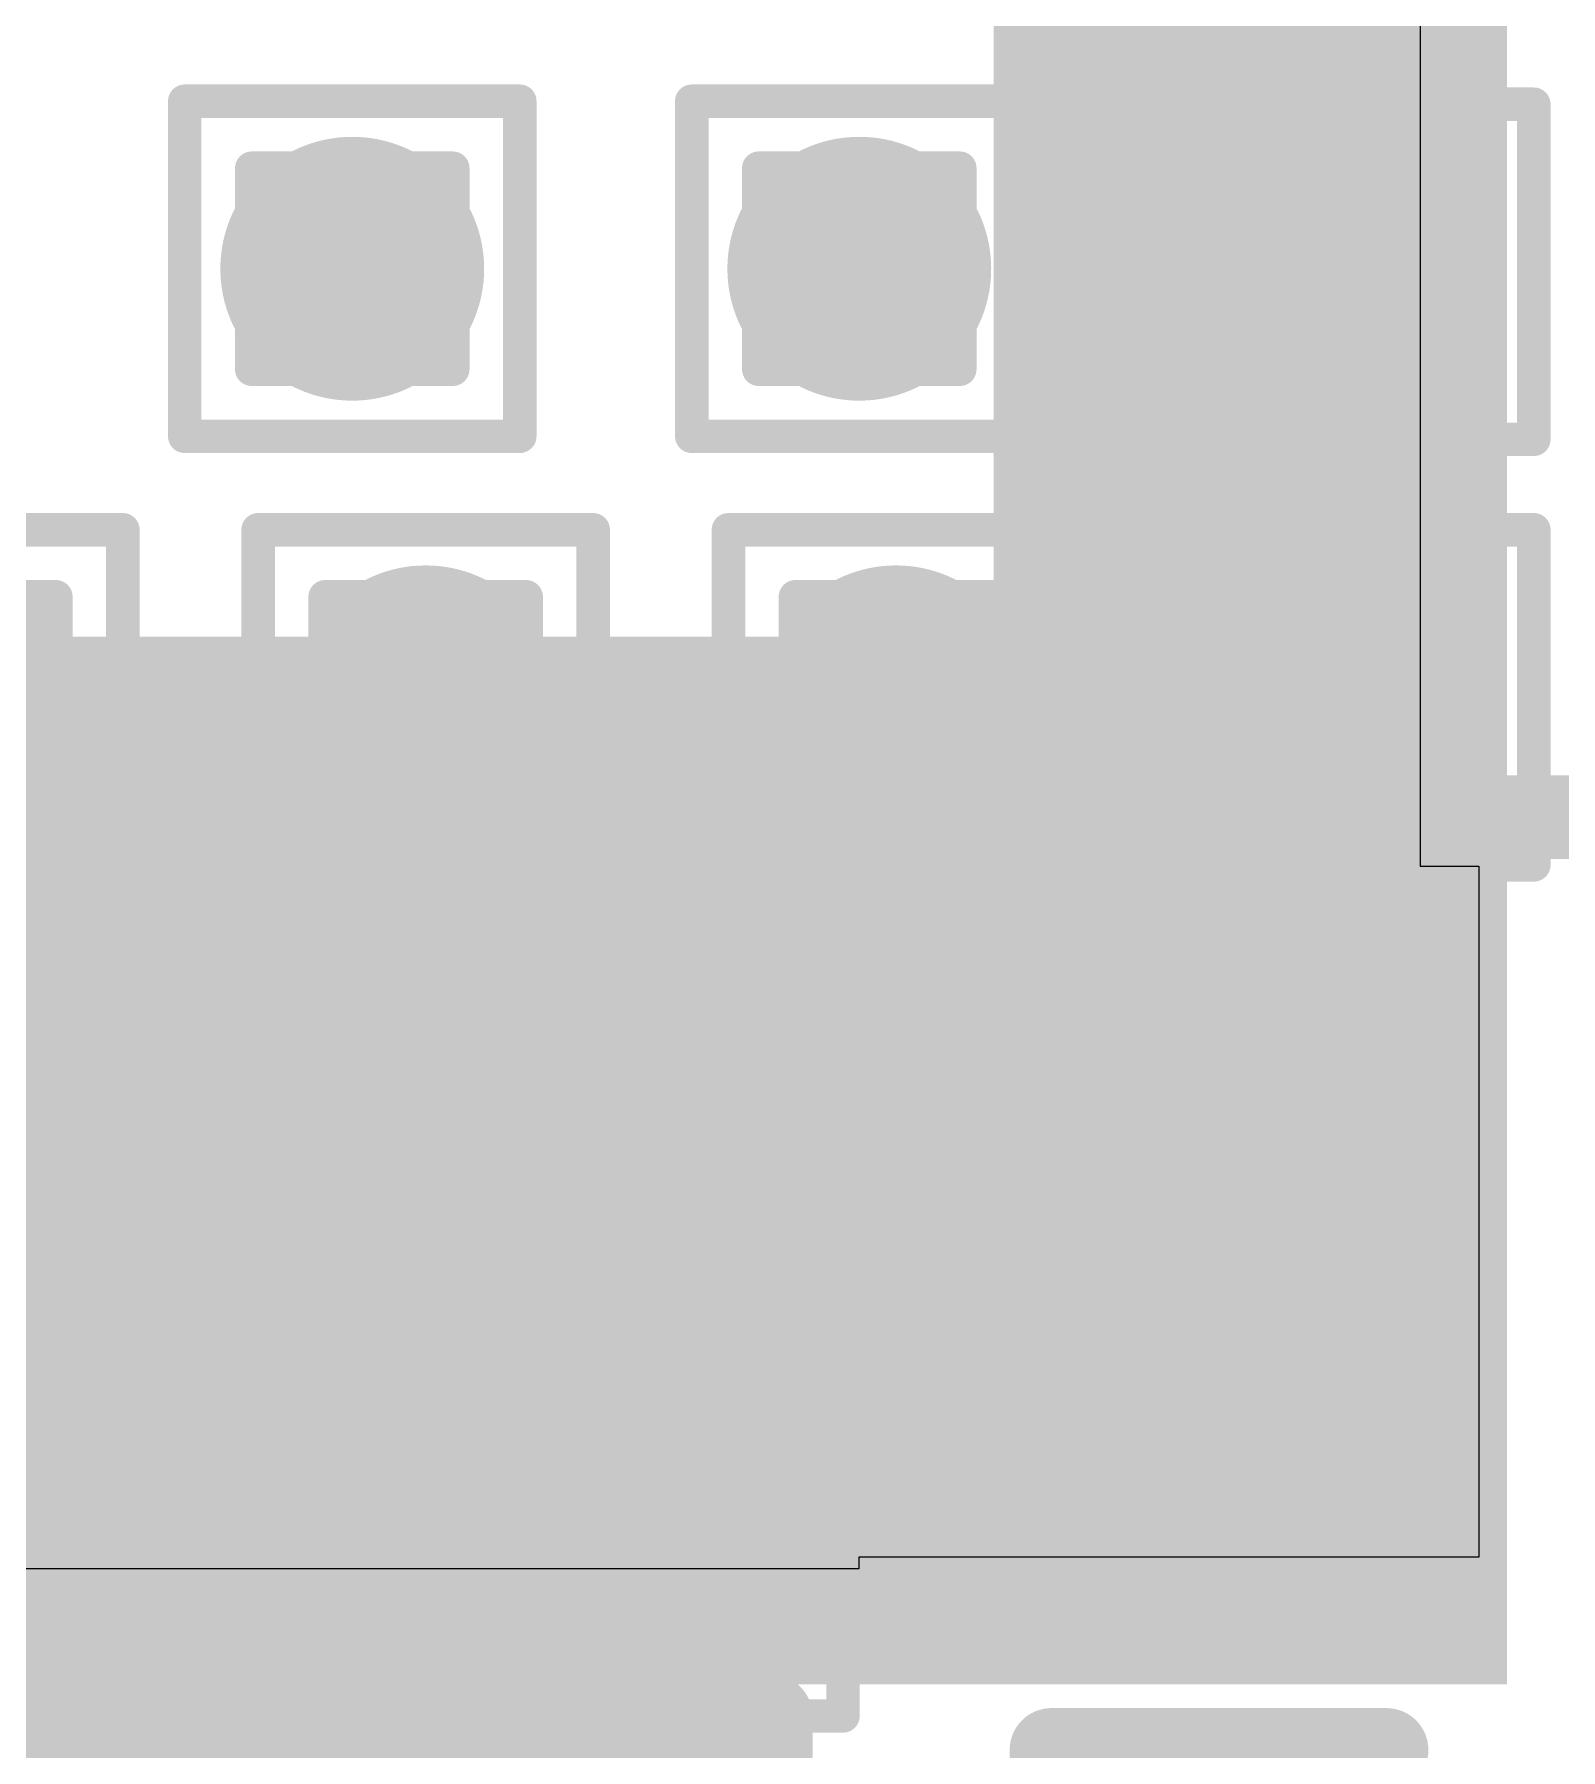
# Model space of a CAD drawing. Header units: inches. Extents: x -12 to 5357, y -8 to 5291.
# Drawn here: x 40.525 to 42.84, y 32.583 to 35.183 of the extents above; entities that cross this region are included whole.
import ezdxf

# ---------------------------------------------------------------- set-up
doc = ezdxf.new("R2010")
doc.units = ezdxf.units.IN
for name, color, linetype in [('Bottom Layer', 5, 'Continuous'), ('Drill Drawing', 1, 'Continuous'), ('Ground', 16, 'Continuous'), ('Power', 76, 'Continuous'), ('Top Layer', 1, 'Continuous'), ('Top Overlay', 2, 'Continuous'), ('Top Paste', 8, 'Continuous'), ('Top Solder', 216, 'Continuous'), ('Via Holes', 16, 'Continuous')]:
    doc.layers.add(name, color=color, linetype=linetype)

# ---------------------------------------------------------------- blocks, each defined once
blk = doc.blocks.new('IND_0402_64')
at = {"layer": 'Top Layer'}
for points in [[(-0.55, 0.3), (-0.15, 0.3), (-0.15, -0.3), (-0.55, -0.3)], [(0.15, 0.3), (0.55, 0.3), (0.55, -0.3), (0.15, -0.3)]]:
    blk.add_hatch(color=1, dxfattribs=at).paths.add_polyline_path(points)
at = {"layer": 'Top Paste'}
for points in [[(-0.55, 0.3), (-0.15, 0.3), (-0.15, -0.3), (-0.55, -0.3)], [(0.15, 0.3), (0.55, 0.3), (0.55, -0.3), (0.15, -0.3)]]:
    blk.add_hatch(color=8, dxfattribs=at).paths.add_polyline_path(points)
at = {"layer": 'Top Solder'}
for points in [[(-0.6516, 0.4016), (-0.0484, 0.4016), (-0.0484, -0.4016), (-0.6516, -0.4016)], [(0.0484, 0.4016), (0.6516, 0.4016), (0.6516, -0.4016), (0.0484, -0.4016)]]:
    blk.add_hatch(color=216, dxfattribs=at).paths.add_polyline_path(points)
at = {"layer": 'Top Overlay'}
for points in [[(-0.7112, -0.4572, 0.127, 0.127, 0), (-0.7112, 0.4572, 0.127, 0.127, 0)], [(-0.7112, 0.4572, 0.127, 0.127, 0), (-0.3048, 0.4572, 0.127, 0.127, 0)], [(-0.3048, 0.4572, 0.127, 0.127, 0), (0.7112, 0.4572, 0.127, 0.127, 0)], [(0.7112, -0.4572, 0.127, 0.127, 0), (0.7112, 0.4572, 0.127, 0.127, 0)], [(-0.7112, -0.4572, 0.127, 0.127, 0), (-0.3048, -0.4572, 0.127, 0.127, 0)], [(-0.3048, -0.4572, 0.127, 0.127, 0), (0.7112, -0.4572, 0.127, 0.127, 0)]]:
    blk.add_lwpolyline(points, format="xyseb", dxfattribs=at)
for points in [[(-0.7429, 0.4572, 0.0635, 0.0635, 1), (-0.6794, 0.4572, 0.0635, 0.0635, 1)], [(-0.7429, 0.4572, 0.0635, 0.0635, 1), (-0.6794, 0.4572, 0.0635, 0.0635, 1)], [(-0.3366, 0.4572, 0.0635, 0.0635, 1), (-0.2731, 0.4572, 0.0635, 0.0635, 1)], [(-0.3366, 0.4572, 0.0635, 0.0635, 1), (-0.2731, 0.4572, 0.0635, 0.0635, 1)], [(0.6794, 0.4572, 0.0635, 0.0635, 1), (0.7429, 0.4572, 0.0635, 0.0635, 1)], [(0.6794, 0.4572, 0.0635, 0.0635, 1), (0.7429, 0.4572, 0.0635, 0.0635, 1)], [(-0.7429, -0.4572, 0.0635, 0.0635, 1), (-0.6794, -0.4572, 0.0635, 0.0635, 1)], [(-0.7429, -0.4572, 0.0635, 0.0635, 1), (-0.6794, -0.4572, 0.0635, 0.0635, 1)], [(-0.3366, -0.4572, 0.0635, 0.0635, 1), (-0.2731, -0.4572, 0.0635, 0.0635, 1)], [(-0.3366, -0.4572, 0.0635, 0.0635, 1), (-0.2731, -0.4572, 0.0635, 0.0635, 1)], [(0.6794, -0.4572, 0.0635, 0.0635, 1), (0.7429, -0.4572, 0.0635, 0.0635, 1)], [(0.6794, -0.4572, 0.0635, 0.0635, 1), (0.7429, -0.4572, 0.0635, 0.0635, 1)]]:
    blk.add_lwpolyline(points, format="xyseb", close=True, dxfattribs=at)
blk = doc.blocks.new('C___0402_92')
at = {"layer": 'Top Layer'}
for points in [[(-0.6985, -0.3175), (-0.6985, 0.3175), (-0.2413, 0.3175), (-0.2413, -0.3175)], [(0.2413, -0.3175), (0.2413, 0.3175), (0.6985, 0.3175), (0.6985, -0.3175)]]:
    blk.add_hatch(color=1, dxfattribs=at).paths.add_polyline_path(points)
at = {"layer": 'Top Paste'}
for points in [[(-0.6985, -0.3175), (-0.6985, 0.3175), (-0.2413, 0.3175), (-0.2413, -0.3175)], [(0.2413, -0.3175), (0.2413, 0.3175), (0.6985, 0.3175), (0.6985, -0.3175)]]:
    blk.add_hatch(color=8, dxfattribs=at).paths.add_polyline_path(points)
at = {"layer": 'Top Solder'}
for points in [[(-0.7585, -0.3775), (-0.7585, 0.3775), (-0.1813, 0.3775), (-0.1813, -0.3775)], [(0.1813, -0.3775), (0.1813, 0.3775), (0.7585, 0.3775), (0.7585, -0.3775)]]:
    blk.add_hatch(color=216, dxfattribs=at).paths.add_polyline_path(points)
at = {"layer": 'Top Overlay'}
for points in [[(-0.7874, -0.4064, 0.127, 0.127, 0), (-0.7874, 0.4064, 0.127, 0.127, 0)], [(-0.7874, 0.4064, 0.127, 0.127, 0), (-0.2794, 0.4064, 0.127, 0.127, 0)], [(0.2794, 0.4064, 0.127, 0.127, 0), (0.7874, 0.4064, 0.127, 0.127, 0)], [(0.7874, -0.4064, 0.127, 0.127, 0), (0.7874, 0.4064, 0.127, 0.127, 0)], [(-0.7874, -0.4064, 0.127, 0.127, 0), (-0.2794, -0.4064, 0.127, 0.127, 0)], [(0.2794, -0.4064, 0.127, 0.127, 0), (0.7874, -0.4064, 0.127, 0.127, 0)]]:
    blk.add_lwpolyline(points, format="xyseb", dxfattribs=at)
for points in [[(-0.8191, 0.4064, 0.0635, 0.0635, 1), (-0.7556, 0.4064, 0.0635, 0.0635, 1)], [(-0.8191, 0.4064, 0.0635, 0.0635, 1), (-0.7556, 0.4064, 0.0635, 0.0635, 1)], [(-0.3111, 0.4064, 0.0635, 0.0635, 1), (-0.2477, 0.4064, 0.0635, 0.0635, 1)], [(0.2477, 0.4064, 0.0635, 0.0635, 1), (0.3111, 0.4064, 0.0635, 0.0635, 1)], [(0.7556, 0.4064, 0.0635, 0.0635, 1), (0.8191, 0.4064, 0.0635, 0.0635, 1)], [(0.7556, 0.4064, 0.0635, 0.0635, 1), (0.8191, 0.4064, 0.0635, 0.0635, 1)], [(-0.8191, -0.4064, 0.0635, 0.0635, 1), (-0.7556, -0.4064, 0.0635, 0.0635, 1)], [(-0.8191, -0.4064, 0.0635, 0.0635, 1), (-0.7556, -0.4064, 0.0635, 0.0635, 1)], [(-0.3111, -0.4064, 0.0635, 0.0635, 1), (-0.2477, -0.4064, 0.0635, 0.0635, 1)], [(0.2477, -0.4064, 0.0635, 0.0635, 1), (0.3111, -0.4064, 0.0635, 0.0635, 1)], [(0.7556, -0.4064, 0.0635, 0.0635, 1), (0.8191, -0.4064, 0.0635, 0.0635, 1)], [(0.7556, -0.4064, 0.0635, 0.0635, 1), (0.8191, -0.4064, 0.0635, 0.0635, 1)]]:
    blk.add_lwpolyline(points, format="xyseb", close=True, dxfattribs=at)
blk = doc.blocks.new('C___0402_96')
at = {"layer": 'Top Layer'}
for points in [[(-0.6985, -0.3175), (-0.6985, 0.3175), (-0.2413, 0.3175), (-0.2413, -0.3175)], [(0.2413, -0.3175), (0.2413, 0.3175), (0.6985, 0.3175), (0.6985, -0.3175)]]:
    blk.add_hatch(color=1, dxfattribs=at).paths.add_polyline_path(points)
at = {"layer": 'Top Paste'}
for points in [[(-0.6985, -0.3175), (-0.6985, 0.3175), (-0.2413, 0.3175), (-0.2413, -0.3175)], [(0.2413, -0.3175), (0.2413, 0.3175), (0.6985, 0.3175), (0.6985, -0.3175)]]:
    blk.add_hatch(color=8, dxfattribs=at).paths.add_polyline_path(points)
at = {"layer": 'Top Solder'}
for points in [[(-0.7585, -0.3775), (-0.7585, 0.3775), (-0.1813, 0.3775), (-0.1813, -0.3775)], [(0.1813, -0.3775), (0.1813, 0.3775), (0.7585, 0.3775), (0.7585, -0.3775)]]:
    blk.add_hatch(color=216, dxfattribs=at).paths.add_polyline_path(points)
at = {"layer": 'Top Overlay'}
for points in [[(-0.7874, -0.4064, 0.127, 0.127, 0), (-0.7874, 0.4064, 0.127, 0.127, 0)], [(-0.7874, 0.4064, 0.127, 0.127, 0), (-0.2794, 0.4064, 0.127, 0.127, 0)], [(0.2794, 0.4064, 0.127, 0.127, 0), (0.7874, 0.4064, 0.127, 0.127, 0)], [(0.7874, -0.4064, 0.127, 0.127, 0), (0.7874, 0.4064, 0.127, 0.127, 0)], [(-0.7874, -0.4064, 0.127, 0.127, 0), (-0.2794, -0.4064, 0.127, 0.127, 0)], [(0.2794, -0.4064, 0.127, 0.127, 0), (0.7874, -0.4064, 0.127, 0.127, 0)]]:
    blk.add_lwpolyline(points, format="xyseb", dxfattribs=at)
for points in [[(-0.8191, 0.4064, 0.0635, 0.0635, 1), (-0.7556, 0.4064, 0.0635, 0.0635, 1)], [(-0.8191, 0.4064, 0.0635, 0.0635, 1), (-0.7556, 0.4064, 0.0635, 0.0635, 1)], [(-0.3111, 0.4064, 0.0635, 0.0635, 1), (-0.2477, 0.4064, 0.0635, 0.0635, 1)], [(0.2477, 0.4064, 0.0635, 0.0635, 1), (0.3112, 0.4064, 0.0635, 0.0635, 1)], [(0.7556, 0.4064, 0.0635, 0.0635, 1), (0.8191, 0.4064, 0.0635, 0.0635, 1)], [(0.7556, 0.4064, 0.0635, 0.0635, 1), (0.8191, 0.4064, 0.0635, 0.0635, 1)], [(-0.8191, -0.4064, 0.0635, 0.0635, 1), (-0.7556, -0.4064, 0.0635, 0.0635, 1)], [(-0.8191, -0.4064, 0.0635, 0.0635, 1), (-0.7556, -0.4064, 0.0635, 0.0635, 1)], [(-0.3111, -0.4064, 0.0635, 0.0635, 1), (-0.2477, -0.4064, 0.0635, 0.0635, 1)], [(0.2477, -0.4064, 0.0635, 0.0635, 1), (0.3112, -0.4064, 0.0635, 0.0635, 1)], [(0.7556, -0.4064, 0.0635, 0.0635, 1), (0.8191, -0.4064, 0.0635, 0.0635, 1)], [(0.7556, -0.4064, 0.0635, 0.0635, 1), (0.8191, -0.4064, 0.0635, 0.0635, 1)]]:
    blk.add_lwpolyline(points, format="xyseb", close=True, dxfattribs=at)

msp = doc.modelspace()

# ---------------------------------------------------------------- hatches: boundary and pattern name
at = {"layer": 'Bottom Layer'}
h = msp.add_hatch(color=5, dxfattribs=at)
edge = h.paths.add_edge_path()
edge.add_arc((41.0074, 34.828), 0.2, 0, 360)
h = msp.add_hatch(color=5, dxfattribs=at)
edge = h.paths.add_edge_path()
edge.add_arc((41.7762, 34.828), 0.2, 0, 360)
h = msp.add_hatch(color=5, dxfattribs=at)
edge = h.paths.add_edge_path()
edge.add_arc((42.545, 34.8234), 0.2, 0, 360)
h = msp.add_hatch(color=5, dxfattribs=at)
edge = h.paths.add_edge_path()
edge.add_arc((40.4056, 34.1782), 0.2, 0, 360)
h = msp.add_hatch(color=5, dxfattribs=at)
edge = h.paths.add_edge_path()
edge.add_arc((41.1187, 34.1782), 0.2, 0, 360)
h = msp.add_hatch(color=5, dxfattribs=at)
edge = h.paths.add_edge_path()
edge.add_arc((41.8318, 34.1782), 0.2, 0, 360)
h = msp.add_hatch(color=5, dxfattribs=at)
edge = h.paths.add_edge_path()
edge.add_arc((42.545, 34.1782), 0.2, 0, 360)
h = msp.add_hatch(color=5, dxfattribs=at)
edge = h.paths.add_edge_path()
edge.add_arc((40.8657, 33.5377), 0.2, 0, 360)
h = msp.add_hatch(color=5, dxfattribs=at)
edge = h.paths.add_edge_path()
edge.add_arc((41.6531, 33.5377), 0.2, 0, 360)
h = msp.add_hatch(color=5, dxfattribs=at)
edge = h.paths.add_edge_path()
edge.add_arc((40.8524, 32.8879), 0.2, 0, 360)
h = msp.add_hatch(color=5, dxfattribs=at)
edge = h.paths.add_edge_path()
edge.add_arc((41.4975, 32.8879), 0.2, 0, 360)
at = {"layer": 'Ground'}
h = msp.add_hatch(color=16, dxfattribs=at)
edge = h.paths.add_edge_path()
edge.add_arc((41.0074, 34.828), 0.2, 0, 360)
h = msp.add_hatch(color=16, dxfattribs=at)
edge = h.paths.add_edge_path()
edge.add_arc((41.7762, 34.828), 0.2, 0, 360)
h = msp.add_hatch(color=16, dxfattribs=at)
edge = h.paths.add_edge_path()
edge.add_arc((42.545, 34.8234), 0.2, 0, 360)
h = msp.add_hatch(color=16, dxfattribs=at)
edge = h.paths.add_edge_path()
edge.add_arc((40.4056, 34.1782), 0.2, 0, 360)
h = msp.add_hatch(color=16, dxfattribs=at)
edge = h.paths.add_edge_path()
edge.add_arc((41.1187, 34.1782), 0.2, 0, 360)
h = msp.add_hatch(color=16, dxfattribs=at)
edge = h.paths.add_edge_path()
edge.add_arc((41.8318, 34.1782), 0.2, 0, 360)
h = msp.add_hatch(color=16, dxfattribs=at)
edge = h.paths.add_edge_path()
edge.add_arc((42.545, 34.1782), 0.2, 0, 360)
h = msp.add_hatch(color=16, dxfattribs=at)
edge = h.paths.add_edge_path()
edge.add_arc((40.8657, 33.5377), 0.2, 0, 360)
h = msp.add_hatch(color=16, dxfattribs=at)
edge = h.paths.add_edge_path()
edge.add_arc((41.6531, 33.5377), 0.2, 0, 360)
h = msp.add_hatch(color=16, dxfattribs=at)
edge = h.paths.add_edge_path()
edge.add_arc((40.8524, 32.8879), 0.2, 0, 360)
h = msp.add_hatch(color=16, dxfattribs=at)
edge = h.paths.add_edge_path()
edge.add_arc((41.4975, 32.8879), 0.2, 0, 360)
at = {"layer": 'Power'}
h = msp.add_hatch(color=76, dxfattribs=at)
edge = h.paths.add_edge_path()
edge.add_arc((41.0074, 34.828), 0.2, 0, 360)
h = msp.add_hatch(color=76, dxfattribs=at)
edge = h.paths.add_edge_path()
edge.add_arc((41.7762, 34.828), 0.2, 0, 360)
h = msp.add_hatch(color=76, dxfattribs=at)
edge = h.paths.add_edge_path()
edge.add_arc((42.545, 34.8234), 0.2, 0, 360)
h = msp.add_hatch(color=76, dxfattribs=at)
edge = h.paths.add_edge_path()
edge.add_arc((40.4056, 34.1782), 0.2, 0, 360)
h = msp.add_hatch(color=76, dxfattribs=at)
edge = h.paths.add_edge_path()
edge.add_arc((41.1187, 34.1782), 0.2, 0, 360)
h = msp.add_hatch(color=76, dxfattribs=at)
edge = h.paths.add_edge_path()
edge.add_arc((41.8318, 34.1782), 0.2, 0, 360)
h = msp.add_hatch(color=76, dxfattribs=at)
edge = h.paths.add_edge_path()
edge.add_arc((42.545, 34.1782), 0.2, 0, 360)
h = msp.add_hatch(color=76, dxfattribs=at)
edge = h.paths.add_edge_path()
edge.add_arc((40.8657, 33.5377), 0.2, 0, 360)
h = msp.add_hatch(color=76, dxfattribs=at)
edge = h.paths.add_edge_path()
edge.add_arc((41.6531, 33.5377), 0.2, 0, 360)
h = msp.add_hatch(color=76, dxfattribs=at)
edge = h.paths.add_edge_path()
edge.add_arc((40.8524, 32.8879), 0.2, 0, 360)
h = msp.add_hatch(color=76, dxfattribs=at)
edge = h.paths.add_edge_path()
edge.add_arc((41.4975, 32.8879), 0.2, 0, 360)
at = {"layer": 'Top Layer'}
for points in [[(41.9798, 32.8744), (42.7584, 32.8744), (42.7584, 36.2785), (41.9798, 36.2785)], [(39.0837, 32.6818), (42.7584, 32.6818), (42.7584, 34.2703), (39.0837, 34.2703)]]:
    msp.add_hatch(color=1, dxfattribs=at).paths.add_polyline_path(points)
h = msp.add_hatch(color=1, dxfattribs=at)
edge = h.paths.add_edge_path()
edge.add_arc((41.0074, 34.828), 0.2, 0, 360)
h = msp.add_hatch(color=1, dxfattribs=at)
edge = h.paths.add_edge_path()
edge.add_arc((41.7762, 34.828), 0.2, 0, 360)
h = msp.add_hatch(color=1, dxfattribs=at)
edge = h.paths.add_edge_path()
edge.add_arc((42.545, 34.8234), 0.2, 0, 360)
h = msp.add_hatch(color=1, dxfattribs=at)
edge = h.paths.add_edge_path()
edge.add_arc((40.4056, 34.1782), 0.2, 0, 360)
h = msp.add_hatch(color=1, dxfattribs=at)
edge = h.paths.add_edge_path()
edge.add_arc((41.1187, 34.1782), 0.2, 0, 360)
h = msp.add_hatch(color=1, dxfattribs=at)
edge = h.paths.add_edge_path()
edge.add_arc((41.8318, 34.1782), 0.2, 0, 360)
h = msp.add_hatch(color=1, dxfattribs=at)
edge = h.paths.add_edge_path()
edge.add_arc((42.545, 34.1782), 0.2, 0, 360)
h = msp.add_hatch(color=1, dxfattribs=at)
edge = h.paths.add_edge_path()
edge.add_arc((40.8657, 33.5377), 0.2, 0, 360)
h = msp.add_hatch(color=1, dxfattribs=at)
edge = h.paths.add_edge_path()
edge.add_arc((41.6531, 33.5377), 0.2, 0, 360)
h = msp.add_hatch(color=1, dxfattribs=at)
edge = h.paths.add_edge_path()
edge.add_arc((40.8524, 32.8879), 0.2, 0, 360)
h = msp.add_hatch(color=1, dxfattribs=at)
edge = h.paths.add_edge_path()
edge.add_arc((41.4975, 32.8879), 0.2, 0, 360)
at = {"layer": 'Via Holes'}
h = msp.add_hatch(color=7, dxfattribs=at)
edge = h.paths.add_edge_path()
edge.add_arc((41.0074, 34.828), 0.1, 0, 360)
h = msp.add_hatch(color=7, dxfattribs=at)
edge = h.paths.add_edge_path()
edge.add_arc((41.7762, 34.828), 0.1, 0, 360)
h = msp.add_hatch(color=7, dxfattribs=at)
edge = h.paths.add_edge_path()
edge.add_arc((42.545, 34.8234), 0.1, 0, 360)
h = msp.add_hatch(color=7, dxfattribs=at)
edge = h.paths.add_edge_path()
edge.add_arc((41.1187, 34.1782), 0.1, 0, 360)
h = msp.add_hatch(color=7, dxfattribs=at)
edge = h.paths.add_edge_path()
edge.add_arc((41.8318, 34.1782), 0.1, 0, 360)
h = msp.add_hatch(color=7, dxfattribs=at)
edge = h.paths.add_edge_path()
edge.add_arc((42.545, 34.1782), 0.1, 0, 360)
h = msp.add_hatch(color=7, dxfattribs=at)
edge = h.paths.add_edge_path()
edge.add_arc((40.8657, 33.5377), 0.1, 0, 360)
h = msp.add_hatch(color=7, dxfattribs=at)
edge = h.paths.add_edge_path()
edge.add_arc((41.6531, 33.5377), 0.1, 0, 360)
h = msp.add_hatch(color=7, dxfattribs=at)
edge = h.paths.add_edge_path()
edge.add_arc((40.8524, 32.8879), 0.1, 0, 360)
h = msp.add_hatch(color=7, dxfattribs=at)
edge = h.paths.add_edge_path()
edge.add_arc((41.4975, 32.8879), 0.1, 0, 360)

# ---------------------------------------------------------------- linework, layer by layer
at = {"layer": 'Drill Drawing'}
for points in [[(40.7534, 35.082, 0.0508, 0.0508, 0), (41.2614, 35.082, 0.0508, 0.0508, 0)], [(40.7534, 34.574, 0.0508, 0.0508, 0), (40.7534, 35.082, 0.0508, 0.0508, 0)], [(41.2614, 34.574, 0.0508, 0.0508, 0), (41.2614, 35.082, 0.0508, 0.0508, 0)], [(41.5222, 35.082, 0.0508, 0.0508, 0), (42.0302, 35.082, 0.0508, 0.0508, 0)], [(41.5222, 34.574, 0.0508, 0.0508, 0), (41.5222, 35.082, 0.0508, 0.0508, 0)], [(42.0302, 34.574, 0.0508, 0.0508, 0), (42.0302, 35.082, 0.0508, 0.0508, 0)], [(42.291, 35.0774, 0.0508, 0.0508, 0), (42.799, 35.0774, 0.0508, 0.0508, 0)], [(42.291, 34.5694, 0.0508, 0.0508, 0), (42.291, 35.0774, 0.0508, 0.0508, 0)], [(42.799, 34.5694, 0.0508, 0.0508, 0), (42.799, 35.0774, 0.0508, 0.0508, 0)], [(40.855, 34.9804, 0.0508, 0.0508, 0), (41.1598, 34.9804, 0.0508, 0.0508, 0)], [(40.855, 34.6756, 0.0508, 0.0508, 0), (40.855, 34.9804, 0.0508, 0.0508, 0)], [(41.1598, 34.6756, 0.0508, 0.0508, 0), (41.1598, 34.9804, 0.0508, 0.0508, 0)], [(41.6238, 34.9804, 0.0508, 0.0508, 0), (41.9286, 34.9804, 0.0508, 0.0508, 0)], [(41.6238, 34.6756, 0.0508, 0.0508, 0), (41.6238, 34.9804, 0.0508, 0.0508, 0)], [(41.9286, 34.6756, 0.0508, 0.0508, 0), (41.9286, 34.9804, 0.0508, 0.0508, 0)], [(42.3926, 34.9758, 0.0508, 0.0508, 0), (42.6974, 34.9758, 0.0508, 0.0508, 0)], [(42.3926, 34.671, 0.0508, 0.0508, 0), (42.3926, 34.9758, 0.0508, 0.0508, 0)], [(42.6974, 34.671, 0.0508, 0.0508, 0), (42.6974, 34.9758, 0.0508, 0.0508, 0)], [(40.855, 34.6756, 0.0508, 0.0508, 0), (41.1598, 34.6756, 0.0508, 0.0508, 0)], [(41.6238, 34.6756, 0.0508, 0.0508, 0), (41.9286, 34.6756, 0.0508, 0.0508, 0)], [(42.3926, 34.671, 0.0508, 0.0508, 0), (42.6974, 34.671, 0.0508, 0.0508, 0)], [(40.7534, 34.574, 0.0508, 0.0508, 0), (41.2614, 34.574, 0.0508, 0.0508, 0)], [(41.5222, 34.574, 0.0508, 0.0508, 0), (42.0302, 34.574, 0.0508, 0.0508, 0)], [(42.291, 34.5694, 0.0508, 0.0508, 0), (42.799, 34.5694, 0.0508, 0.0508, 0)], [(40.1516, 34.4322, 0.0508, 0.0508, 0), (40.6596, 34.4322, 0.0508, 0.0508, 0)], [(40.6596, 33.9242, 0.0508, 0.0508, 0), (40.6596, 34.4322, 0.0508, 0.0508, 0)], [(40.8647, 34.4322, 0.0508, 0.0508, 0), (41.3727, 34.4322, 0.0508, 0.0508, 0)], [(40.8647, 33.9242, 0.0508, 0.0508, 0), (40.8647, 34.4322, 0.0508, 0.0508, 0)], [(41.3727, 33.9242, 0.0508, 0.0508, 0), (41.3727, 34.4322, 0.0508, 0.0508, 0)], [(41.5778, 34.4322, 0.0508, 0.0508, 0), (42.0858, 34.4322, 0.0508, 0.0508, 0)], [(41.5778, 33.9242, 0.0508, 0.0508, 0), (41.5778, 34.4322, 0.0508, 0.0508, 0)], [(42.0858, 33.9242, 0.0508, 0.0508, 0), (42.0858, 34.4322, 0.0508, 0.0508, 0)], [(42.291, 34.4322, 0.0508, 0.0508, 0), (42.799, 34.4322, 0.0508, 0.0508, 0)], [(42.291, 33.9242, 0.0508, 0.0508, 0), (42.291, 34.4322, 0.0508, 0.0508, 0)], [(42.799, 33.9242, 0.0508, 0.0508, 0), (42.799, 34.4322, 0.0508, 0.0508, 0)], [(40.2532, 34.3306, 0.0508, 0.0508, 0), (40.558, 34.3306, 0.0508, 0.0508, 0)], [(40.558, 34.0258, 0.0508, 0.0508, 0), (40.558, 34.3306, 0.0508, 0.0508, 0)], [(40.9663, 34.3306, 0.0508, 0.0508, 0), (41.2711, 34.3306, 0.0508, 0.0508, 0)], [(40.9663, 34.0258, 0.0508, 0.0508, 0), (40.9663, 34.3306, 0.0508, 0.0508, 0)], [(41.2711, 34.0258, 0.0508, 0.0508, 0), (41.2711, 34.3306, 0.0508, 0.0508, 0)], [(41.6794, 34.3306, 0.0508, 0.0508, 0), (41.9842, 34.3306, 0.0508, 0.0508, 0)], [(41.6794, 34.0258, 0.0508, 0.0508, 0), (41.6794, 34.3306, 0.0508, 0.0508, 0)], [(41.9842, 34.0258, 0.0508, 0.0508, 0), (41.9842, 34.3306, 0.0508, 0.0508, 0)], [(42.3926, 34.3306, 0.0508, 0.0508, 0), (42.6974, 34.3306, 0.0508, 0.0508, 0)], [(42.3926, 34.0258, 0.0508, 0.0508, 0), (42.3926, 34.3306, 0.0508, 0.0508, 0)], [(42.6974, 34.0258, 0.0508, 0.0508, 0), (42.6974, 34.3306, 0.0508, 0.0508, 0)], [(40.2532, 34.0258, 0.0508, 0.0508, 0), (40.558, 34.0258, 0.0508, 0.0508, 0)], [(40.9663, 34.0258, 0.0508, 0.0508, 0), (41.2711, 34.0258, 0.0508, 0.0508, 0)], [(41.6794, 34.0258, 0.0508, 0.0508, 0), (41.9842, 34.0258, 0.0508, 0.0508, 0)], [(42.3926, 34.0258, 0.0508, 0.0508, 0), (42.6974, 34.0258, 0.0508, 0.0508, 0)], [(40.1516, 33.9242, 0.0508, 0.0508, 0), (40.6596, 33.9242, 0.0508, 0.0508, 0)], [(40.8647, 33.9242, 0.0508, 0.0508, 0), (41.3727, 33.9242, 0.0508, 0.0508, 0)], [(41.5778, 33.9242, 0.0508, 0.0508, 0), (42.0858, 33.9242, 0.0508, 0.0508, 0)], [(42.291, 33.9242, 0.0508, 0.0508, 0), (42.799, 33.9242, 0.0508, 0.0508, 0)], [(40.6117, 33.7917, 0.0508, 0.0508, 0), (41.1197, 33.7917, 0.0508, 0.0508, 0)], [(40.6117, 33.2837, 0.0508, 0.0508, 0), (40.6117, 33.7917, 0.0508, 0.0508, 0)], [(41.1197, 33.2837, 0.0508, 0.0508, 0), (41.1197, 33.7917, 0.0508, 0.0508, 0)], [(41.3991, 33.7917, 0.0508, 0.0508, 0), (41.9071, 33.7917, 0.0508, 0.0508, 0)], [(41.3991, 33.2837, 0.0508, 0.0508, 0), (41.3991, 33.7917, 0.0508, 0.0508, 0)], [(41.9071, 33.2837, 0.0508, 0.0508, 0), (41.9071, 33.7917, 0.0508, 0.0508, 0)], [(40.7133, 33.6901, 0.0508, 0.0508, 0), (41.0181, 33.6901, 0.0508, 0.0508, 0)], [(40.7133, 33.3853, 0.0508, 0.0508, 0), (40.7133, 33.6901, 0.0508, 0.0508, 0)], [(41.0181, 33.3853, 0.0508, 0.0508, 0), (41.0181, 33.6901, 0.0508, 0.0508, 0)], [(41.5007, 33.6901, 0.0508, 0.0508, 0), (41.8055, 33.6901, 0.0508, 0.0508, 0)], [(41.5007, 33.3853, 0.0508, 0.0508, 0), (41.5007, 33.6901, 0.0508, 0.0508, 0)], [(41.8055, 33.3853, 0.0508, 0.0508, 0), (41.8055, 33.6901, 0.0508, 0.0508, 0)], [(40.7133, 33.3853, 0.0508, 0.0508, 0), (41.0181, 33.3853, 0.0508, 0.0508, 0)], [(41.5007, 33.3853, 0.0508, 0.0508, 0), (41.8055, 33.3853, 0.0508, 0.0508, 0)], [(40.6117, 33.2837, 0.0508, 0.0508, 0), (41.1197, 33.2837, 0.0508, 0.0508, 0)], [(41.3991, 33.2837, 0.0508, 0.0508, 0), (41.9071, 33.2837, 0.0508, 0.0508, 0)], [(40.5984, 33.1419, 0.0508, 0.0508, 0), (41.1064, 33.1419, 0.0508, 0.0508, 0)], [(40.5984, 32.6339, 0.0508, 0.0508, 0), (40.5984, 33.1419, 0.0508, 0.0508, 0)], [(41.1064, 32.6339, 0.0508, 0.0508, 0), (41.1064, 33.1419, 0.0508, 0.0508, 0)], [(41.2435, 33.1419, 0.0508, 0.0508, 0), (41.7515, 33.1419, 0.0508, 0.0508, 0)], [(41.2435, 32.6339, 0.0508, 0.0508, 0), (41.2435, 33.1419, 0.0508, 0.0508, 0)], [(41.7515, 32.6339, 0.0508, 0.0508, 0), (41.7515, 33.1419, 0.0508, 0.0508, 0)], [(40.7, 33.0403, 0.0508, 0.0508, 0), (41.0048, 33.0403, 0.0508, 0.0508, 0)], [(40.7, 32.7355, 0.0508, 0.0508, 0), (40.7, 33.0403, 0.0508, 0.0508, 0)], [(41.0048, 32.7355, 0.0508, 0.0508, 0), (41.0048, 33.0403, 0.0508, 0.0508, 0)], [(41.3451, 33.0403, 0.0508, 0.0508, 0), (41.6499, 33.0403, 0.0508, 0.0508, 0)], [(41.3451, 32.7355, 0.0508, 0.0508, 0), (41.3451, 33.0403, 0.0508, 0.0508, 0)], [(41.6499, 32.7355, 0.0508, 0.0508, 0), (41.6499, 33.0403, 0.0508, 0.0508, 0)], [(40.7, 32.7355, 0.0508, 0.0508, 0), (41.0048, 32.7355, 0.0508, 0.0508, 0)], [(41.3451, 32.7355, 0.0508, 0.0508, 0), (41.6499, 32.7355, 0.0508, 0.0508, 0)], [(40.5984, 32.6339, 0.0508, 0.0508, 0), (41.1064, 32.6339, 0.0508, 0.0508, 0)], [(41.2435, 32.6339, 0.0508, 0.0508, 0), (41.7515, 32.6339, 0.0508, 0.0508, 0)]]:
    msp.add_lwpolyline(points, format="xyseb", dxfattribs=at)
for points in [[(40.7407, 35.082, 0.0254, 0.0254, 1), (40.7661, 35.082, 0.0254, 0.0254, 1)], [(40.7407, 35.082, 0.0254, 0.0254, 1), (40.7661, 35.082, 0.0254, 0.0254, 1)], [(41.2487, 35.082, 0.0254, 0.0254, 1), (41.2741, 35.082, 0.0254, 0.0254, 1)], [(41.2487, 35.082, 0.0254, 0.0254, 1), (41.2741, 35.082, 0.0254, 0.0254, 1)], [(41.5095, 35.082, 0.0254, 0.0254, 1), (41.5349, 35.082, 0.0254, 0.0254, 1)], [(41.5095, 35.082, 0.0254, 0.0254, 1), (41.5349, 35.082, 0.0254, 0.0254, 1)], [(42.0175, 35.082, 0.0254, 0.0254, 1), (42.0429, 35.082, 0.0254, 0.0254, 1)], [(42.0175, 35.082, 0.0254, 0.0254, 1), (42.0429, 35.082, 0.0254, 0.0254, 1)], [(42.2783, 35.0774, 0.0254, 0.0254, 1), (42.3037, 35.0774, 0.0254, 0.0254, 1)], [(42.2783, 35.0774, 0.0254, 0.0254, 1), (42.3037, 35.0774, 0.0254, 0.0254, 1)], [(42.7863, 35.0774, 0.0254, 0.0254, 1), (42.8117, 35.0774, 0.0254, 0.0254, 1)], [(42.7863, 35.0774, 0.0254, 0.0254, 1), (42.8117, 35.0774, 0.0254, 0.0254, 1)], [(40.8423, 34.9804, 0.0254, 0.0254, 1), (40.8677, 34.9804, 0.0254, 0.0254, 1)], [(40.8423, 34.9804, 0.0254, 0.0254, 1), (40.8677, 34.9804, 0.0254, 0.0254, 1)], [(41.1471, 34.9804, 0.0254, 0.0254, 1), (41.1725, 34.9804, 0.0254, 0.0254, 1)], [(41.1471, 34.9804, 0.0254, 0.0254, 1), (41.1725, 34.9804, 0.0254, 0.0254, 1)], [(41.6111, 34.9804, 0.0254, 0.0254, 1), (41.6365, 34.9804, 0.0254, 0.0254, 1)], [(41.6111, 34.9804, 0.0254, 0.0254, 1), (41.6365, 34.9804, 0.0254, 0.0254, 1)], [(41.9159, 34.9804, 0.0254, 0.0254, 1), (41.9413, 34.9804, 0.0254, 0.0254, 1)], [(41.9159, 34.9804, 0.0254, 0.0254, 1), (41.9413, 34.9804, 0.0254, 0.0254, 1)], [(42.3799, 34.9758, 0.0254, 0.0254, 1), (42.4053, 34.9758, 0.0254, 0.0254, 1)], [(42.3799, 34.9758, 0.0254, 0.0254, 1), (42.4053, 34.9758, 0.0254, 0.0254, 1)], [(42.6847, 34.9758, 0.0254, 0.0254, 1), (42.7101, 34.9758, 0.0254, 0.0254, 1)], [(42.6847, 34.9758, 0.0254, 0.0254, 1), (42.7101, 34.9758, 0.0254, 0.0254, 1)], [(40.8423, 34.6756, 0.0254, 0.0254, 1), (40.8677, 34.6756, 0.0254, 0.0254, 1)], [(40.8423, 34.6756, 0.0254, 0.0254, 1), (40.8677, 34.6756, 0.0254, 0.0254, 1)], [(41.1471, 34.6756, 0.0254, 0.0254, 1), (41.1725, 34.6756, 0.0254, 0.0254, 1)], [(41.1471, 34.6756, 0.0254, 0.0254, 1), (41.1725, 34.6756, 0.0254, 0.0254, 1)], [(41.6111, 34.6756, 0.0254, 0.0254, 1), (41.6365, 34.6756, 0.0254, 0.0254, 1)], [(41.6111, 34.6756, 0.0254, 0.0254, 1), (41.6365, 34.6756, 0.0254, 0.0254, 1)], [(41.9159, 34.6756, 0.0254, 0.0254, 1), (41.9413, 34.6756, 0.0254, 0.0254, 1)], [(41.9159, 34.6756, 0.0254, 0.0254, 1), (41.9413, 34.6756, 0.0254, 0.0254, 1)], [(42.3799, 34.671, 0.0254, 0.0254, 1), (42.4053, 34.671, 0.0254, 0.0254, 1)], [(42.3799, 34.671, 0.0254, 0.0254, 1), (42.4053, 34.671, 0.0254, 0.0254, 1)], [(42.6847, 34.671, 0.0254, 0.0254, 1), (42.7101, 34.671, 0.0254, 0.0254, 1)], [(42.6847, 34.671, 0.0254, 0.0254, 1), (42.7101, 34.671, 0.0254, 0.0254, 1)], [(40.7407, 34.574, 0.0254, 0.0254, 1), (40.7661, 34.574, 0.0254, 0.0254, 1)], [(40.7407, 34.574, 0.0254, 0.0254, 1), (40.7661, 34.574, 0.0254, 0.0254, 1)], [(41.2487, 34.574, 0.0254, 0.0254, 1), (41.2741, 34.574, 0.0254, 0.0254, 1)], [(41.2487, 34.574, 0.0254, 0.0254, 1), (41.2741, 34.574, 0.0254, 0.0254, 1)], [(41.5095, 34.574, 0.0254, 0.0254, 1), (41.5349, 34.574, 0.0254, 0.0254, 1)], [(41.5095, 34.574, 0.0254, 0.0254, 1), (41.5349, 34.574, 0.0254, 0.0254, 1)], [(42.0175, 34.574, 0.0254, 0.0254, 1), (42.0429, 34.574, 0.0254, 0.0254, 1)], [(42.0175, 34.574, 0.0254, 0.0254, 1), (42.0429, 34.574, 0.0254, 0.0254, 1)], [(42.2783, 34.5694, 0.0254, 0.0254, 1), (42.3037, 34.5694, 0.0254, 0.0254, 1)], [(42.2783, 34.5694, 0.0254, 0.0254, 1), (42.3037, 34.5694, 0.0254, 0.0254, 1)], [(42.7863, 34.5694, 0.0254, 0.0254, 1), (42.8117, 34.5694, 0.0254, 0.0254, 1)], [(42.7863, 34.5694, 0.0254, 0.0254, 1), (42.8117, 34.5694, 0.0254, 0.0254, 1)], [(40.6469, 34.4322, 0.0254, 0.0254, 1), (40.6723, 34.4322, 0.0254, 0.0254, 1)], [(40.6469, 34.4322, 0.0254, 0.0254, 1), (40.6723, 34.4322, 0.0254, 0.0254, 1)], [(40.852, 34.4322, 0.0254, 0.0254, 1), (40.8774, 34.4322, 0.0254, 0.0254, 1)], [(40.852, 34.4322, 0.0254, 0.0254, 1), (40.8774, 34.4322, 0.0254, 0.0254, 1)], [(41.36, 34.4322, 0.0254, 0.0254, 1), (41.3854, 34.4322, 0.0254, 0.0254, 1)], [(41.36, 34.4322, 0.0254, 0.0254, 1), (41.3854, 34.4322, 0.0254, 0.0254, 1)], [(41.5651, 34.4322, 0.0254, 0.0254, 1), (41.5905, 34.4322, 0.0254, 0.0254, 1)], [(41.5651, 34.4322, 0.0254, 0.0254, 1), (41.5905, 34.4322, 0.0254, 0.0254, 1)], [(42.0731, 34.4322, 0.0254, 0.0254, 1), (42.0985, 34.4322, 0.0254, 0.0254, 1)], [(42.0731, 34.4322, 0.0254, 0.0254, 1), (42.0985, 34.4322, 0.0254, 0.0254, 1)], [(42.2783, 34.4322, 0.0254, 0.0254, 1), (42.3037, 34.4322, 0.0254, 0.0254, 1)], [(42.2783, 34.4322, 0.0254, 0.0254, 1), (42.3037, 34.4322, 0.0254, 0.0254, 1)], [(42.7863, 34.4322, 0.0254, 0.0254, 1), (42.8117, 34.4322, 0.0254, 0.0254, 1)], [(42.7863, 34.4322, 0.0254, 0.0254, 1), (42.8117, 34.4322, 0.0254, 0.0254, 1)], [(40.5453, 34.3306, 0.0254, 0.0254, 1), (40.5707, 34.3306, 0.0254, 0.0254, 1)], [(40.5453, 34.3306, 0.0254, 0.0254, 1), (40.5707, 34.3306, 0.0254, 0.0254, 1)], [(40.9536, 34.3306, 0.0254, 0.0254, 1), (40.979, 34.3306, 0.0254, 0.0254, 1)], [(40.9536, 34.3306, 0.0254, 0.0254, 1), (40.979, 34.3306, 0.0254, 0.0254, 1)], [(41.2584, 34.3306, 0.0254, 0.0254, 1), (41.2838, 34.3306, 0.0254, 0.0254, 1)], [(41.2584, 34.3306, 0.0254, 0.0254, 1), (41.2838, 34.3306, 0.0254, 0.0254, 1)], [(41.6667, 34.3306, 0.0254, 0.0254, 1), (41.6921, 34.3306, 0.0254, 0.0254, 1)], [(41.6667, 34.3306, 0.0254, 0.0254, 1), (41.6921, 34.3306, 0.0254, 0.0254, 1)], [(41.9715, 34.3306, 0.0254, 0.0254, 1), (41.9969, 34.3306, 0.0254, 0.0254, 1)], [(41.9715, 34.3306, 0.0254, 0.0254, 1), (41.9969, 34.3306, 0.0254, 0.0254, 1)], [(42.3799, 34.3306, 0.0254, 0.0254, 1), (42.4053, 34.3306, 0.0254, 0.0254, 1)], [(42.3799, 34.3306, 0.0254, 0.0254, 1), (42.4053, 34.3306, 0.0254, 0.0254, 1)], [(42.6847, 34.3306, 0.0254, 0.0254, 1), (42.7101, 34.3306, 0.0254, 0.0254, 1)], [(42.6847, 34.3306, 0.0254, 0.0254, 1), (42.7101, 34.3306, 0.0254, 0.0254, 1)], [(40.5453, 34.0258, 0.0254, 0.0254, 1), (40.5707, 34.0258, 0.0254, 0.0254, 1)], [(40.5453, 34.0258, 0.0254, 0.0254, 1), (40.5707, 34.0258, 0.0254, 0.0254, 1)], [(40.9536, 34.0258, 0.0254, 0.0254, 1), (40.979, 34.0258, 0.0254, 0.0254, 1)], [(40.9536, 34.0258, 0.0254, 0.0254, 1), (40.979, 34.0258, 0.0254, 0.0254, 1)], [(41.2584, 34.0258, 0.0254, 0.0254, 1), (41.2838, 34.0258, 0.0254, 0.0254, 1)], [(41.2584, 34.0258, 0.0254, 0.0254, 1), (41.2838, 34.0258, 0.0254, 0.0254, 1)], [(41.6667, 34.0258, 0.0254, 0.0254, 1), (41.6921, 34.0258, 0.0254, 0.0254, 1)], [(41.6667, 34.0258, 0.0254, 0.0254, 1), (41.6921, 34.0258, 0.0254, 0.0254, 1)], [(41.9715, 34.0258, 0.0254, 0.0254, 1), (41.9969, 34.0258, 0.0254, 0.0254, 1)], [(41.9715, 34.0258, 0.0254, 0.0254, 1), (41.9969, 34.0258, 0.0254, 0.0254, 1)], [(42.3799, 34.0258, 0.0254, 0.0254, 1), (42.4053, 34.0258, 0.0254, 0.0254, 1)], [(42.3799, 34.0258, 0.0254, 0.0254, 1), (42.4053, 34.0258, 0.0254, 0.0254, 1)], [(42.6847, 34.0258, 0.0254, 0.0254, 1), (42.7101, 34.0258, 0.0254, 0.0254, 1)], [(42.6847, 34.0258, 0.0254, 0.0254, 1), (42.7101, 34.0258, 0.0254, 0.0254, 1)], [(40.6469, 33.9242, 0.0254, 0.0254, 1), (40.6723, 33.9242, 0.0254, 0.0254, 1)], [(40.6469, 33.9242, 0.0254, 0.0254, 1), (40.6723, 33.9242, 0.0254, 0.0254, 1)], [(40.852, 33.9242, 0.0254, 0.0254, 1), (40.8774, 33.9242, 0.0254, 0.0254, 1)], [(40.852, 33.9242, 0.0254, 0.0254, 1), (40.8774, 33.9242, 0.0254, 0.0254, 1)], [(41.36, 33.9242, 0.0254, 0.0254, 1), (41.3854, 33.9242, 0.0254, 0.0254, 1)], [(41.36, 33.9242, 0.0254, 0.0254, 1), (41.3854, 33.9242, 0.0254, 0.0254, 1)], [(41.5651, 33.9242, 0.0254, 0.0254, 1), (41.5905, 33.9242, 0.0254, 0.0254, 1)], [(41.5651, 33.9242, 0.0254, 0.0254, 1), (41.5905, 33.9242, 0.0254, 0.0254, 1)], [(42.0731, 33.9242, 0.0254, 0.0254, 1), (42.0985, 33.9242, 0.0254, 0.0254, 1)], [(42.0731, 33.9242, 0.0254, 0.0254, 1), (42.0985, 33.9242, 0.0254, 0.0254, 1)], [(42.2783, 33.9242, 0.0254, 0.0254, 1), (42.3037, 33.9242, 0.0254, 0.0254, 1)], [(42.2783, 33.9242, 0.0254, 0.0254, 1), (42.3037, 33.9242, 0.0254, 0.0254, 1)], [(42.7863, 33.9242, 0.0254, 0.0254, 1), (42.8117, 33.9242, 0.0254, 0.0254, 1)], [(42.7863, 33.9242, 0.0254, 0.0254, 1), (42.8117, 33.9242, 0.0254, 0.0254, 1)], [(40.599, 33.7917, 0.0254, 0.0254, 1), (40.6244, 33.7917, 0.0254, 0.0254, 1)], [(40.599, 33.7917, 0.0254, 0.0254, 1), (40.6244, 33.7917, 0.0254, 0.0254, 1)], [(41.107, 33.7917, 0.0254, 0.0254, 1), (41.1324, 33.7917, 0.0254, 0.0254, 1)], [(41.107, 33.7917, 0.0254, 0.0254, 1), (41.1324, 33.7917, 0.0254, 0.0254, 1)], [(41.3864, 33.7917, 0.0254, 0.0254, 1), (41.4118, 33.7917, 0.0254, 0.0254, 1)], [(41.3864, 33.7917, 0.0254, 0.0254, 1), (41.4118, 33.7917, 0.0254, 0.0254, 1)], [(41.8944, 33.7917, 0.0254, 0.0254, 1), (41.9198, 33.7917, 0.0254, 0.0254, 1)], [(41.8944, 33.7917, 0.0254, 0.0254, 1), (41.9198, 33.7917, 0.0254, 0.0254, 1)], [(40.7006, 33.6901, 0.0254, 0.0254, 1), (40.726, 33.6901, 0.0254, 0.0254, 1)], [(40.7006, 33.6901, 0.0254, 0.0254, 1), (40.726, 33.6901, 0.0254, 0.0254, 1)], [(41.0054, 33.6901, 0.0254, 0.0254, 1), (41.0308, 33.6901, 0.0254, 0.0254, 1)], [(41.0054, 33.6901, 0.0254, 0.0254, 1), (41.0308, 33.6901, 0.0254, 0.0254, 1)], [(41.488, 33.6901, 0.0254, 0.0254, 1), (41.5134, 33.6901, 0.0254, 0.0254, 1)], [(41.488, 33.6901, 0.0254, 0.0254, 1), (41.5134, 33.6901, 0.0254, 0.0254, 1)], [(41.7928, 33.6901, 0.0254, 0.0254, 1), (41.8182, 33.6901, 0.0254, 0.0254, 1)], [(41.7928, 33.6901, 0.0254, 0.0254, 1), (41.8182, 33.6901, 0.0254, 0.0254, 1)], [(40.7006, 33.3853, 0.0254, 0.0254, 1), (40.726, 33.3853, 0.0254, 0.0254, 1)], [(40.7006, 33.3853, 0.0254, 0.0254, 1), (40.726, 33.3853, 0.0254, 0.0254, 1)], [(41.0054, 33.3853, 0.0254, 0.0254, 1), (41.0308, 33.3853, 0.0254, 0.0254, 1)], [(41.0054, 33.3853, 0.0254, 0.0254, 1), (41.0308, 33.3853, 0.0254, 0.0254, 1)], [(41.488, 33.3853, 0.0254, 0.0254, 1), (41.5134, 33.3853, 0.0254, 0.0254, 1)], [(41.488, 33.3853, 0.0254, 0.0254, 1), (41.5134, 33.3853, 0.0254, 0.0254, 1)], [(41.7928, 33.3853, 0.0254, 0.0254, 1), (41.8182, 33.3853, 0.0254, 0.0254, 1)], [(41.7928, 33.3853, 0.0254, 0.0254, 1), (41.8182, 33.3853, 0.0254, 0.0254, 1)], [(40.599, 33.2837, 0.0254, 0.0254, 1), (40.6244, 33.2837, 0.0254, 0.0254, 1)], [(40.599, 33.2837, 0.0254, 0.0254, 1), (40.6244, 33.2837, 0.0254, 0.0254, 1)], [(41.107, 33.2837, 0.0254, 0.0254, 1), (41.1324, 33.2837, 0.0254, 0.0254, 1)], [(41.107, 33.2837, 0.0254, 0.0254, 1), (41.1324, 33.2837, 0.0254, 0.0254, 1)], [(41.3864, 33.2837, 0.0254, 0.0254, 1), (41.4118, 33.2837, 0.0254, 0.0254, 1)], [(41.3864, 33.2837, 0.0254, 0.0254, 1), (41.4118, 33.2837, 0.0254, 0.0254, 1)], [(41.8944, 33.2837, 0.0254, 0.0254, 1), (41.9198, 33.2837, 0.0254, 0.0254, 1)], [(41.8944, 33.2837, 0.0254, 0.0254, 1), (41.9198, 33.2837, 0.0254, 0.0254, 1)], [(40.5857, 33.1419, 0.0254, 0.0254, 1), (40.6111, 33.1419, 0.0254, 0.0254, 1)], [(40.5857, 33.1419, 0.0254, 0.0254, 1), (40.6111, 33.1419, 0.0254, 0.0254, 1)], [(41.0937, 33.1419, 0.0254, 0.0254, 1), (41.1191, 33.1419, 0.0254, 0.0254, 1)], [(41.0937, 33.1419, 0.0254, 0.0254, 1), (41.1191, 33.1419, 0.0254, 0.0254, 1)], [(41.2308, 33.1419, 0.0254, 0.0254, 1), (41.2562, 33.1419, 0.0254, 0.0254, 1)], [(41.2308, 33.1419, 0.0254, 0.0254, 1), (41.2562, 33.1419, 0.0254, 0.0254, 1)], [(41.7388, 33.1419, 0.0254, 0.0254, 1), (41.7642, 33.1419, 0.0254, 0.0254, 1)], [(41.7388, 33.1419, 0.0254, 0.0254, 1), (41.7642, 33.1419, 0.0254, 0.0254, 1)], [(40.6873, 33.0403, 0.0254, 0.0254, 1), (40.7127, 33.0403, 0.0254, 0.0254, 1)], [(40.6873, 33.0403, 0.0254, 0.0254, 1), (40.7127, 33.0403, 0.0254, 0.0254, 1)], [(40.9921, 33.0403, 0.0254, 0.0254, 1), (41.0175, 33.0403, 0.0254, 0.0254, 1)], [(40.9921, 33.0403, 0.0254, 0.0254, 1), (41.0175, 33.0403, 0.0254, 0.0254, 1)], [(41.3324, 33.0403, 0.0254, 0.0254, 1), (41.3578, 33.0403, 0.0254, 0.0254, 1)], [(41.3324, 33.0403, 0.0254, 0.0254, 1), (41.3578, 33.0403, 0.0254, 0.0254, 1)], [(41.6372, 33.0403, 0.0254, 0.0254, 1), (41.6626, 33.0403, 0.0254, 0.0254, 1)], [(41.6372, 33.0403, 0.0254, 0.0254, 1), (41.6626, 33.0403, 0.0254, 0.0254, 1)], [(40.6873, 32.7355, 0.0254, 0.0254, 1), (40.7127, 32.7355, 0.0254, 0.0254, 1)], [(40.6873, 32.7355, 0.0254, 0.0254, 1), (40.7127, 32.7355, 0.0254, 0.0254, 1)], [(40.9921, 32.7355, 0.0254, 0.0254, 1), (41.0175, 32.7355, 0.0254, 0.0254, 1)], [(40.9921, 32.7355, 0.0254, 0.0254, 1), (41.0175, 32.7355, 0.0254, 0.0254, 1)], [(41.3324, 32.7355, 0.0254, 0.0254, 1), (41.3578, 32.7355, 0.0254, 0.0254, 1)], [(41.3324, 32.7355, 0.0254, 0.0254, 1), (41.3578, 32.7355, 0.0254, 0.0254, 1)], [(41.6372, 32.7355, 0.0254, 0.0254, 1), (41.6626, 32.7355, 0.0254, 0.0254, 1)], [(41.6372, 32.7355, 0.0254, 0.0254, 1), (41.6626, 32.7355, 0.0254, 0.0254, 1)], [(40.5857, 32.6339, 0.0254, 0.0254, 1), (40.6111, 32.6339, 0.0254, 0.0254, 1)], [(40.5857, 32.6339, 0.0254, 0.0254, 1), (40.6111, 32.6339, 0.0254, 0.0254, 1)], [(41.0937, 32.6339, 0.0254, 0.0254, 1), (41.1191, 32.6339, 0.0254, 0.0254, 1)], [(41.0937, 32.6339, 0.0254, 0.0254, 1), (41.1191, 32.6339, 0.0254, 0.0254, 1)], [(41.2308, 32.6339, 0.0254, 0.0254, 1), (41.2562, 32.6339, 0.0254, 0.0254, 1)], [(41.2308, 32.6339, 0.0254, 0.0254, 1), (41.2562, 32.6339, 0.0254, 0.0254, 1)], [(41.7388, 32.6339, 0.0254, 0.0254, 1), (41.7642, 32.6339, 0.0254, 0.0254, 1)], [(41.7388, 32.6339, 0.0254, 0.0254, 1), (41.7642, 32.6339, 0.0254, 0.0254, 1)]]:
    msp.add_lwpolyline(points, format="xyseb", close=True, dxfattribs=at)
at = {"layer": 'Top Layer'}
for p, q in [((42.6265, 36.0813), (42.6265, 34.8621)), ((42.6265, 34.8621), (42.6265, 33.9223)), ((42.6265, 33.9223), (42.7154, 33.9223)), ((42.7154, 33.9223), (42.7154, 32.8744)), ((42.7154, 32.8744), (41.7756, 32.8744)), ((41.7756, 32.8744), (41.7756, 32.8569)), ((41.7756, 32.8569), (39.9999, 32.8569))]:
    msp.add_line(p, q, dxfattribs=at)
at = {"layer": 'Top Overlay'}
for points in [[(41.3207, 33.2072, 0.127, 0.127, 0), (41.3207, 33.9965, 0.127, 0.127, 0)], [(41.3207, 33.9965, 0.127, 0.127, 0), (43.9126, 33.9965, 0.127, 0.127, 0)], [(39.3212, 33.2072, 0.127, 0.127, 0), (41.3207, 33.2072, 0.127, 0.127, 0)]]:
    msp.add_lwpolyline(points, format="xyseb", dxfattribs=at)
for points in [[(41.2889, 33.9965, 0.0635, 0.0635, 1), (41.3524, 33.9965, 0.0635, 0.0635, 1)], [(41.2889, 33.9965, 0.0635, 0.0635, 1), (41.3524, 33.9965, 0.0635, 0.0635, 1)], [(41.2889, 33.2072, 0.0635, 0.0635, 1), (41.3524, 33.2072, 0.0635, 0.0635, 1)], [(41.2889, 33.2072, 0.0635, 0.0635, 1), (41.3524, 33.2072, 0.0635, 0.0635, 1)]]:
    msp.add_lwpolyline(points, format="xyseb", close=True, dxfattribs=at)

# ---------------------------------------------------------------- block references
for name, p in [('C___0402_92', (42.8551, 33.3784)), ('IND_0402_64', (40.9309, 32.1759)), ('C___0402_96', (42.8551, 32.1759))]:
    msp.add_blockref(name, p)

doc.saveas('drawing.dxf')
